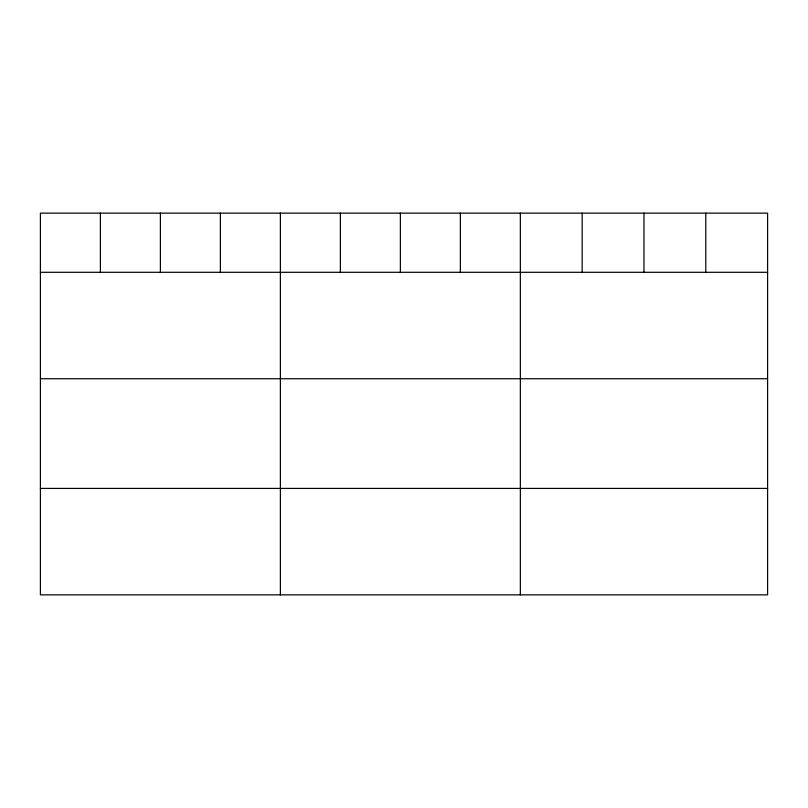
<?xml version="1.0" encoding="UTF-8"?>
<svg xmlns="http://www.w3.org/2000/svg" width="808" height="808" viewBox="0 0 808 808"><rect width="100%" height="100%" fill="white"/><g stroke="black" fill="none" stroke-linecap="round" stroke-linejoin="round"><path stroke-width="1.21" d="M767.6 272.296L767.6 594.86L40.4 594.86L40.4 213.14L767.6 213.14L767.6 272.296L40.4 272.296M40.4 378.74L767.6 378.74M40.4 488.416L767.6 488.416M705.788 213.14L705.788 272.296M643.976 213.14L643.976 272.296M582.164 213.14L582.164 272.296M520.352 213.14L520.352 594.86M460.358 213.14L460.358 272.296M400.364 213.14L400.364 272.296M340.37 213.14L340.37 272.296M280.376 213.14L280.376 594.86M220.382 213.14L220.382 272.296M160.388 213.14L160.388 272.296M100.394 213.14L100.394 272.296"/></g></svg>
